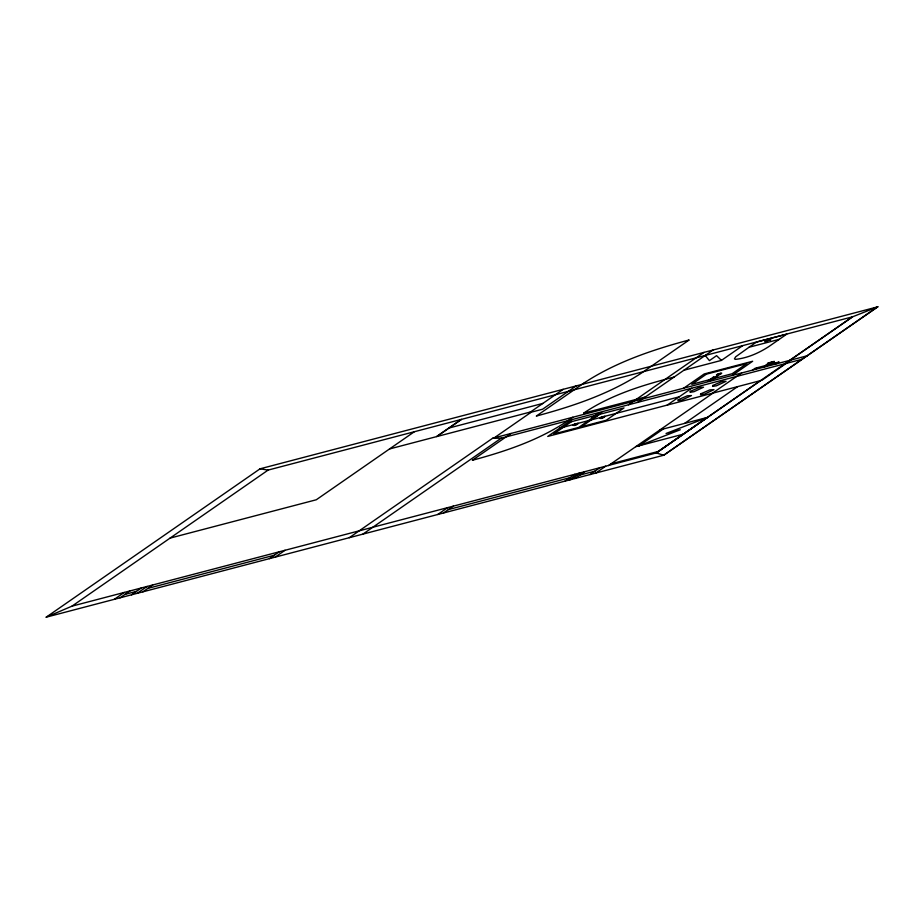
<?xml version="1.0" encoding="UTF-8"?>
<svg xmlns="http://www.w3.org/2000/svg" width="924" height="924" viewBox="0 0 924 924"><rect width="100%" height="100%" fill="white"/><g stroke="black" fill="none" stroke-linecap="round" stroke-linejoin="round"><path stroke-width="1.39" d="M749.018 347.262L735.631 356.837L734.441 358.87L735.446 359.355C747.331 358.131 758.685 353.13 768.664 346.696L786.705 334.176L756.444 342.111L749.018 347.262L779.29 339.327M46.2 617.186L260.06 468.815L877.8 306.814L663.732 455.232L46.2 617.186L72.003 606.144L656.236 452.933L760.614 380.596M72.003 606.144L268.11 470.085L852.54 316.817L877.8 306.814M114.345 599.318L124.243 592.446M120.028 597.828L129.926 590.956M131.508 594.813L141.418 587.941M137.191 593.324L147.089 586.451M142.862 591.834L152.772 584.961M414.345 431.739L316.285 499.769L170.051 538.115M461.157 419.484L436.405 436.659L389.547 448.949M461.469 419.415L436.717 436.59L530.503 411.988M269.45 558.639L279.36 551.767M275.133 557.149L285.031 550.277M349.284 537.699L492.561 438.299L807.149 355.798M563.178 389.327L529.567 412.635L542.584 409.228L576.195 385.909M494.201 437.872L531.173 412.219M362.901 534.13L501.235 438.161L802.205 359.228M510.995 433.46L472.337 460.291C507.553 450.808 542.989 438.831 572.822 417.255M572.002 419.6L547.736 436.44L761.93 380.249L791.129 360.002M437.733 514.506L447.643 507.634M443.416 513.016L453.314 506.144M628.459 404.793L703.984 352.402M637.537 402.414L713.062 350.023M683.933 370.224L721.436 360.395L742.723 345.622M683.737 388.161L704.204 373.954L752.656 361.249L732.189 375.444M667.209 405.105L691.718 388.207M564.98 481.138L574.878 474.266M569.276 480.006L579.175 473.134M570.662 479.648L580.561 472.776M574.959 478.517L584.857 471.644M590.101 474.543L599.999 467.683M595.772 473.065L605.682 466.193M712.346 393.266L741.718 372.961M608.466 465.604L713.005 393.093M639.027 445.795L663.247 429.002M752.667 369.993L755.185 368.249L766.158 365.373M755.162 369.346L757.749 367.579M763.64 367.117L768.687 362.843L774.289 361.376L765.684 366.585M684.649 423.388L737.629 386.625M774.162 364.356L776.668 362.612M776.576 363.733L779.094 361.977L768.191 364.841M655.971 453.141L707.472 417.405L660.048 429.845M789.812 360.348L852.54 316.817L656.236 452.933L663.732 455.232L877.592 306.872M707.472 417.405L666.065 433.483L680.272 429.764L638.796 445.865M576.045 423.943C570.443 425.802 578.077 424.647 576.576 423.804M602.794 416.932C597.193 418.791 604.839 417.625 603.326 416.782M449.099 427.997L542.885 403.407M674.116 377.038C642.619 385.146 610.752 394.825 583.564 413.19L645.368 396.985M766.943 364.83L768.976 364.299M559.621 428.193L679.348 396.789M635.781 446.65L683.252 434.199M611.03 463.825L658.535 451.362M124.983 594.386L136.463 591.372M147.817 588.403L274.405 555.197M448.359 509.586L569.923 477.696M579.914 475.086L595.044 471.113M492.561 438.299L501.235 438.161M260.06 468.815L268.11 470.085M721.436 360.395L716.597 355.659L709.424 360.626L705.22 355.451M678.228 399.746L677.985 400.681L681.889 400.069L691.464 395.588L687.317 395.807L678.228 399.746M690.297 391.372L690.066 392.296L693.97 391.695L703.545 387.202L699.387 387.422L690.297 391.372M700.739 393.843L700.508 394.779L704.411 394.167L713.986 389.674L709.828 389.893L700.739 393.843M712.82 385.47L712.577 386.394L716.481 385.793L726.056 381.3L721.91 381.52L712.82 385.47M584.199 382.859L536.324 416.066C572.868 406.26 609.424 394.017 641.302 373.181L689.177 339.963C652.633 349.769 616.077 362.012 584.199 382.859M571.436 421.691L553.684 434.003L578.678 427.454L596.43 415.13L571.436 421.691M573.088 424.959C573.769 427.419 584.326 420.224 573.088 424.959M597.25 413.998L591.476 418.006L596.015 416.816L601.79 412.809L597.25 413.998M599.018 414.472L581.265 426.784L606.26 420.235L624.012 407.923L599.018 414.472M599.838 417.948C600.519 420.408 611.076 413.213 599.838 417.948M706.421 374.151L691.776 384.326L732.154 373.735L746.8 363.571L706.421 374.151M716.55 374.705C717.232 377.154 727.789 369.958 716.55 374.705M713.328 377.165L707.541 381.173L712.092 379.983L717.867 375.976L713.328 377.165M717.578 374.486L720.605 373.504L717.578 374.486M766.088 340.91L764.829 341.788L770.893 339.651L766.088 340.91M757.853 367.995L756.513 368.433L757.853 367.995M774.508 363.629L775.432 363.478L774.508 363.629M767.763 363.398L773.827 361.815L767.763 363.398"/></g></svg>
